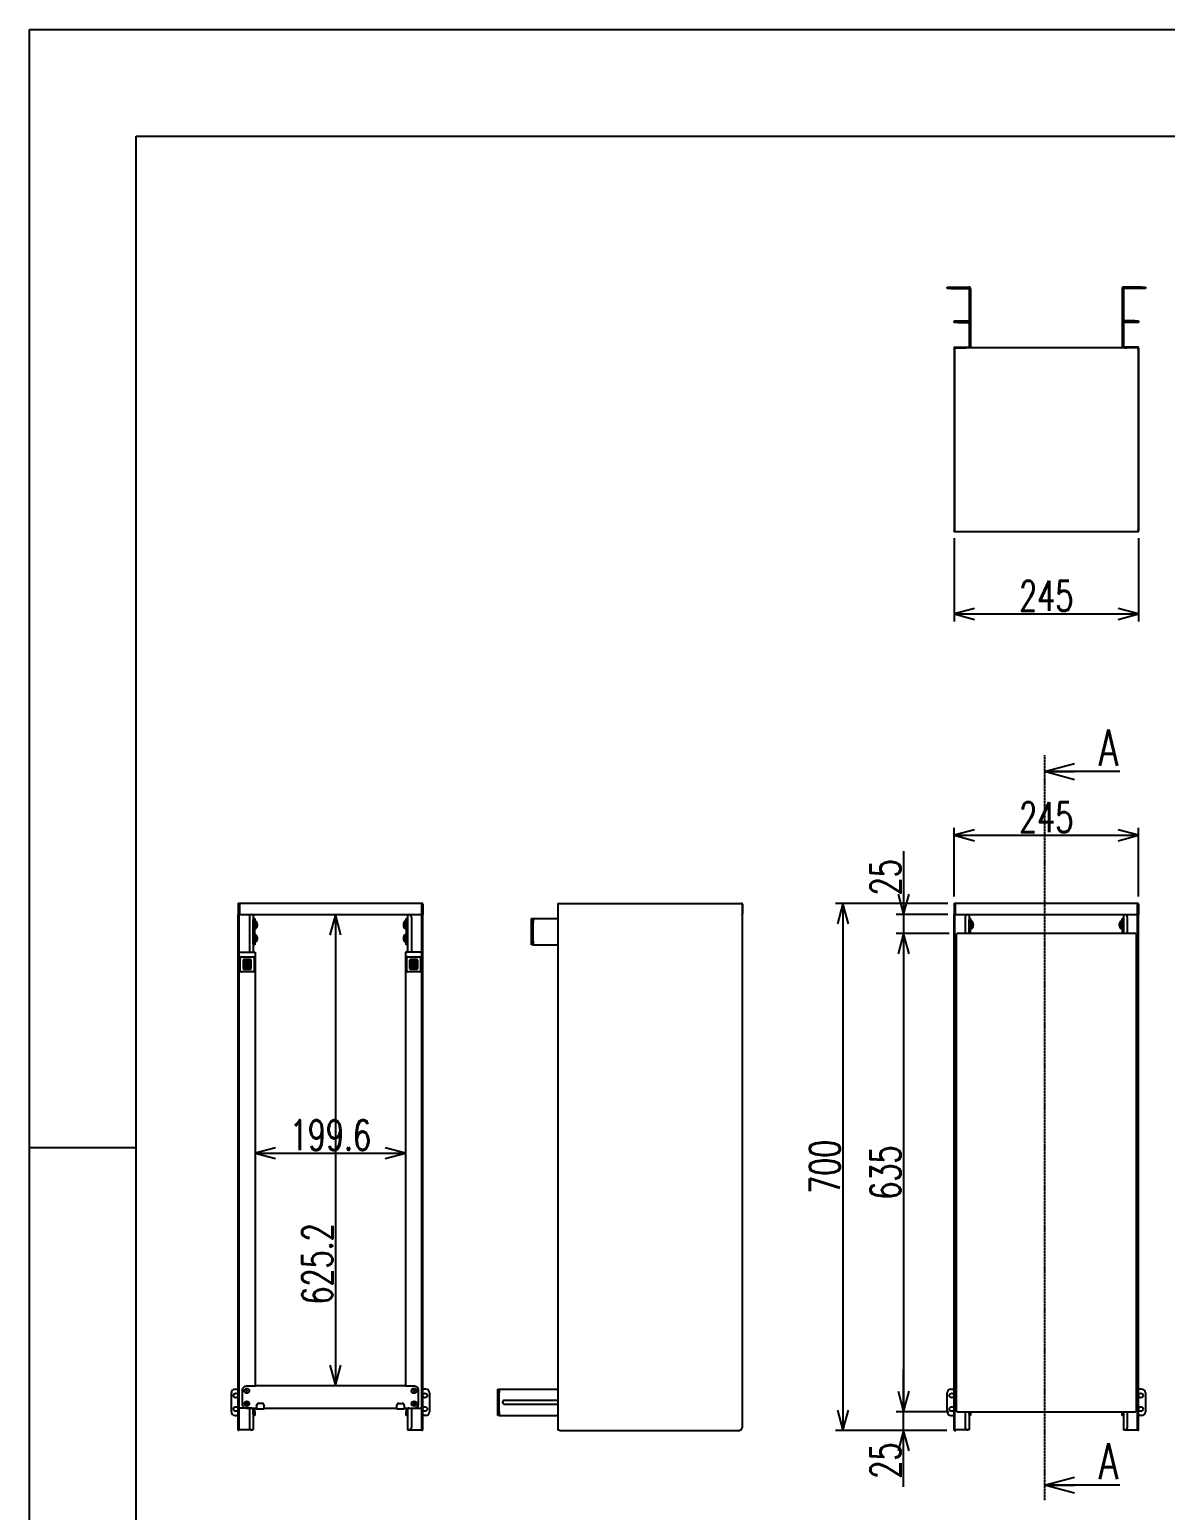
# Model space of a CAD drawing. Extents: x 0 to 4200, y 0 to 2970.
# Drawn here: x 0 to 1507, y 1003 to 2970 of the extents above; entities that cross this region are included whole.
import ezdxf
from ezdxf.enums import TextEntityAlignment as Align

# ---------------------------------------------------------------- set-up
doc = ezdxf.new("R2010")
doc.units = 0
doc.linetypes.add('CENTER', pattern=[2, 1.25, -0.25, 0.25, -0.25])
doc.layers.get('0').update_dxf_attribs({"linetype": 'CONTINUOUS'})
doc.styles.get("Standard").update_dxf_attribs({"font": 'TXT', "bigfont": 'BIGFONT'})

msp = doc.modelspace()

# ---------------------------------------------------------------- linework, layer by layer
at = {"color": 7, "linetype": 'CONTINUOUS'}
for p, q in [((1217.829599, 2625.906575), (1217.829599, 2627.906575)), ((1217.829599, 2627.906575), (1222.829599, 2627.906575)), ((1222.829599, 2625.906575), (1217.829599, 2625.906575)), ((1222.829599, 2627.906575), (1246.329599, 2627.906575)), ((1222.829599, 2625.906575), (1246.329599, 2625.906575)), ((1246.829599, 2625.406575), (1246.829599, 2582.856065)), ((1248.829599, 2625.406575), (1248.829599, 2580.406575)), ((1449.829599, 2625.406575), (1449.829599, 2580.406575)), ((1451.829599, 2625.406575), (1451.829599, 2582.856065)), ((1475.829599, 2627.906575), (1452.329599, 2627.906575)), ((1475.829599, 2625.906575), (1452.329599, 2625.906575)), ((1475.829599, 2627.906575), (1480.829599, 2627.906575)), ((1480.829599, 2625.906575), (1475.829599, 2625.906575)), ((1480.829599, 2627.906575), (1480.829599, 2625.906575)), ((1226.829599, 2580.906575), (1226.829599, 2582.906575)), ((1226.829599, 2582.906575), (1231.829599, 2582.906575)), ((1231.829599, 2580.906575), (1226.829599, 2580.906575)), ((1231.829599, 2582.906575), (1246.329599, 2582.906575)), ((1231.829599, 2580.906575), (1246.329599, 2580.906575)), ((1246.829599, 2580.406575), (1246.829599, 2547.306575)), ((1248.829599, 2580.406575), (1248.829599, 2547.306575)), ((1449.829599, 2580.406575), (1449.829599, 2547.306575)), ((1451.829599, 2580.406575), (1451.829599, 2547.306575)), ((1466.829599, 2582.906575), (1452.329599, 2582.906575)), ((1466.829599, 2580.906575), (1452.329599, 2580.906575)), ((1466.829599, 2582.906575), (1471.829599, 2582.906575)), ((1471.829599, 2580.906575), (1466.829599, 2580.906575)), ((1471.829599, 2582.906575), (1471.829599, 2580.906575)), ((1226.829599, 2546.806575), (1226.829599, 2304.606575)), ((1227.429599, 2546.806575), (1227.429599, 2304.606575)), ((1227.429599, 2546.206575), (1228.529599, 2546.206575)), ((1227.929599, 2547.906575), (1242.729599, 2547.906575)), ((1227.929599, 2547.306575), (1242.729599, 2547.306575)), ((1228.529599, 2547.306575), (1228.529599, 2546.206575)), ((1242.729599, 2547.906575), (1245.729599, 2547.906575)), ((1245.051237, 2547.306575), (1242.729599, 2547.306575)), ((1453.607962, 2547.306575), (1245.051237, 2547.306575)), ((1245.729599, 2547.906575), (1245.729599, 2547.306575)), ((1452.929599, 2547.906575), (1452.929599, 2547.306575)), ((1455.929599, 2547.906575), (1452.929599, 2547.906575)), ((1453.607962, 2547.306575), (1455.929599, 2547.306575)), ((1470.729599, 2547.906575), (1455.929599, 2547.906575)), ((1470.729599, 2547.306575), (1455.929599, 2547.306575)), ((1470.129599, 2547.306575), (1470.129599, 2546.206575)), ((1470.129599, 2546.206575), (1471.229599, 2546.206575)), ((1471.229599, 2546.806575), (1471.229599, 2304.606575)), ((1471.829599, 2546.806575), (1471.829599, 2304.606575)), ((1226.829599, 2303.606575), (1226.829599, 2304.606575)), ((1227.429599, 2303.606575), (1226.829599, 2303.606575)), ((1227.429599, 2304.606575), (1227.429599, 2303.606575)), ((1228.529599, 2304.006575), (1227.429599, 2304.006575)), ((1227.529599, 2303.606575), (1227.529599, 2304.006575)), ((1228.129599, 2303.606575), (1228.129599, 2304.006575)), ((1228.529599, 2304.006575), (1228.529599, 2302.906575)), ((1470.129599, 2302.906575), (1228.529599, 2302.906575)), ((1471.229599, 2304.006575), (1470.129599, 2304.006575)), ((1470.129599, 2304.006575), (1470.129599, 2302.906575)), ((1470.529599, 2303.606575), (1470.529599, 2304.006575)), ((1471.129599, 2303.606575), (1471.129599, 2304.006575)), ((1471.229599, 2304.606575), (1471.229599, 2303.606575)), ((1471.229599, 2303.606575), (1471.829599, 2303.606575)), ((1471.829599, 2303.606575), (1471.829599, 2304.606575)), ((1226.829599, 2294.606575), (1226.829599, 2183.757596)), ((1471.829599, 2294.606575), (1471.829599, 2183.757596)), ((1253.875522, 2201.004529), (1226.829599, 2193.757596)), ((1226.829599, 2193.757596), (1253.875522, 2186.510663)), ((1226.829599, 2193.757596), (1471.829599, 2193.757596)), ((1471.829599, 2193.757596), (1444.783676, 2201.004529)), ((1444.783676, 2186.510663), (1471.829599, 2193.757596)), ((1346.780128, 1984.369197), (1386.780128, 1995.087157)), ((1446.780128, 1984.369197), (1346.780128, 1984.369197)), ((1386.780128, 1973.651237), (1346.780128, 1984.369197)), ((1346.780128, 1984.369197), (1386.780128, 1984.369197)), ((1226.829599, 1818.493191), (1226.829599, 1909.810925)), ((1471.829599, 1818.493191), (1471.829599, 1909.810925)), ((1253.875522, 1907.057859), (1226.829599, 1899.810925)), ((1226.829599, 1899.810925), (1253.875522, 1892.563992)), ((1226.829599, 1899.810925), (1471.829599, 1899.810925)), ((1471.829599, 1899.810925), (1444.783676, 1907.057859)), ((1444.783676, 1892.563992), (1471.829599, 1899.810925)), ((1159.899241, 1878.905635), (1159.899241, 1794.493191)), ((1159.899241, 1850.493191), (1159.899241, 1713.493191)), ((276.710413, 1809.493191), (277.310413, 1809.493191)), ((276.710413, 1808.493191), (276.710413, 1809.493191)), ((277.310413, 1809.493191), (277.310413, 1808.493191)), ((277.810413, 1809.493191), (277.310413, 1809.493191)), ((277.810413, 1809.493191), (278.410413, 1809.493191)), ((520.010413, 1809.493191), (278.410413, 1809.493191)), ((278.410413, 1809.493191), (278.410413, 1808.393191)), ((520.610413, 1809.493191), (520.010413, 1809.493191)), ((520.010413, 1809.493191), (520.010413, 1808.393191)), ((520.610413, 1809.493191), (521.110413, 1809.493191)), ((521.110413, 1809.493191), (521.110413, 1808.493191)), ((521.710413, 1809.493191), (521.110413, 1809.493191)), ((521.710413, 1808.493191), (521.710413, 1809.493191)), ((701.221328, 1809.493191), (701.221328, 1110.143191)), ((701.221328, 1809.493191), (702.321328, 1809.493191)), ((702.321328, 1809.493191), (944.521328, 1809.493191)), ((944.521328, 1809.493191), (945.121328, 1809.493191)), ((945.121328, 1809.493191), (945.121328, 1809.293191)), ((1218.529599, 1809.493191), (1069.422062, 1809.493191)), ((1079.422062, 1809.493191), (1072.175129, 1782.447267)), ((1086.668996, 1782.447267), (1079.422062, 1809.493191)), ((1079.422062, 1809.493191), (1079.422062, 1109.543191)), ((1152.652308, 1821.539114), (1159.899241, 1794.493191)), ((1159.899241, 1794.493191), (1167.146174, 1821.539114)), ((1226.829599, 1809.493191), (1227.429599, 1809.493191)), ((1226.829599, 1808.493191), (1226.829599, 1809.493191)), ((1227.429599, 1809.493191), (1227.429599, 1808.493191)), ((1227.929599, 1809.493191), (1227.429599, 1809.493191)), ((1227.929599, 1809.493191), (1228.529599, 1809.493191)), ((1470.129599, 1809.493191), (1228.529599, 1809.493191)), ((1228.529599, 1809.493191), (1228.529599, 1808.393191)), ((1470.729599, 1809.493191), (1470.129599, 1809.493191)), ((1470.129599, 1809.493191), (1470.129599, 1808.393191)), ((1470.729599, 1809.493191), (1471.229599, 1809.493191)), ((1471.229599, 1809.493191), (1471.229599, 1808.493191)), ((1471.829599, 1809.493191), (1471.229599, 1809.493191)), ((1471.829599, 1808.493191), (1471.829599, 1809.493191)), ((276.710413, 1808.493191), (276.710413, 1794.493191)), ((276.710413, 1794.493191), (278.010413, 1794.493191)), ((276.710413, 1113.193191), (276.710413, 1794.493191)), ((277.310413, 1808.493191), (277.310413, 1794.493191)), ((277.910413, 1808.393191), (277.910413, 1794.493191)), ((278.010413, 1113.193191), (278.010413, 1794.493191)), ((278.410413, 1808.393191), (278.410413, 1795.593191)), ((278.410413, 1794.493191), (278.410413, 1795.593191)), ((278.410413, 1794.493191), (520.010413, 1794.493191)), ((291.710413, 1791.493191), (291.710413, 1744.493191)), ((296.710413, 1794.493191), (296.710413, 1787.622088)), ((296.710413, 1789.493191), (298.710413, 1789.493191)), ((298.710413, 1789.493191), (298.710413, 1784.493191)), ((405.81536, 1794.493191), (398.568427, 1767.447267)), ((413.062294, 1767.447267), (405.81536, 1794.493191)), ((405.81536, 1794.493191), (405.81536, 1169.293191)), ((499.710413, 1789.493191), (501.710413, 1789.493191)), ((499.710413, 1784.493191), (499.710413, 1789.493191)), ((501.710413, 1794.493191), (501.710413, 1787.622088)), ((506.710413, 1791.493191), (506.710413, 1744.493191)), ((520.010413, 1808.393191), (520.010413, 1795.593191)), ((520.010413, 1795.593191), (520.010413, 1794.493191)), ((520.410413, 1113.193191), (520.410413, 1794.493191)), ((521.710413, 1794.493191), (520.410413, 1794.493191)), ((520.510413, 1794.493191), (520.510413, 1808.393191)), ((521.110413, 1808.493191), (521.110413, 1794.493191)), ((521.710413, 1808.493191), (521.710413, 1794.493191)), ((521.710413, 1113.193191), (521.710413, 1794.493191)), ((666.221328, 1789.493191), (668.221328, 1789.493191)), ((666.221328, 1784.493191), (666.221328, 1789.493191)), ((668.221328, 1789.493191), (668.221328, 1784.493191)), ((668.221328, 1789.493191), (668.721328, 1789.493191)), ((668.721328, 1789.493191), (701.221328, 1789.493191)), ((945.521328, 1808.493191), (945.521328, 1794.493191)), ((945.521328, 1794.493191), (946.171328, 1794.493191)), ((945.621328, 1808.393191), (945.621328, 1795.593191)), ((946.171328, 1113.143191), (946.171328, 1794.493191)), ((946.221328, 1808.393191), (946.221328, 1795.593191)), ((1218.529599, 1794.493191), (1149.899241, 1794.493191)), ((1226.829599, 1808.493191), (1226.829599, 1794.493191)), ((1226.829599, 1794.493191), (1228.129599, 1794.493191)), ((1226.829599, 1113.193191), (1226.829599, 1794.493191)), ((1227.429599, 1808.493191), (1227.429599, 1794.493191)), ((1228.029599, 1808.393191), (1228.029599, 1794.493191)), ((1228.129599, 1113.193191), (1228.129599, 1794.493191)), ((1228.529599, 1808.393191), (1228.529599, 1795.593191)), ((1228.529599, 1794.493191), (1228.529599, 1795.593191)), ((1228.529599, 1794.493191), (1470.129599, 1794.493191)), ((1241.829599, 1791.493191), (1241.829599, 1769.493191)), ((1246.829599, 1794.493191), (1246.829599, 1787.622088)), ((1246.829599, 1789.493191), (1248.829599, 1789.493191)), ((1248.829599, 1789.493191), (1248.829599, 1784.493191)), ((1449.829599, 1784.493191), (1449.829599, 1789.493191)), ((1449.829599, 1789.493191), (1451.829599, 1789.493191)), ((1451.829599, 1794.493191), (1451.829599, 1787.622088)), ((1456.829599, 1791.493191), (1456.829599, 1769.493191)), ((1470.129599, 1808.393191), (1470.129599, 1795.593191)), ((1470.129599, 1795.593191), (1470.129599, 1794.493191)), ((1470.529599, 1113.193191), (1470.529599, 1794.493191)), ((1471.829599, 1794.493191), (1470.529599, 1794.493191)), ((1470.629599, 1794.493191), (1470.629599, 1808.393191)), ((1471.229599, 1808.493191), (1471.229599, 1794.493191)), ((1471.829599, 1808.493191), (1471.829599, 1794.493191)), ((1471.829599, 1113.193191), (1471.829599, 1794.493191)), ((296.710413, 1784.493191), (296.710413, 1787.622088)), ((296.710413, 1759.493191), (296.710413, 1784.493191)), ((300.010413, 1785.593191), (298.710413, 1785.593191)), ((298.710413, 1759.493191), (298.710413, 1784.493191)), ((298.710413, 1776.393191), (300.010413, 1776.393191)), ((300.298858, 1785.693191), (300.010413, 1785.693191)), ((300.010413, 1785.693191), (300.010413, 1776.293191)), ((300.010413, 1776.293191), (300.298858, 1776.293191)), ((300.298858, 1785.693191), (300.298858, 1776.293191)), ((302.112877, 1783.136758), (302.156804, 1783.016051)), ((302.112877, 1781.304691), (302.156804, 1781.304691)), ((302.112877, 1780.681691), (302.112877, 1781.304691)), ((302.112877, 1780.681691), (302.156804, 1780.681691)), ((302.112877, 1778.849623), (302.156804, 1778.97033)), ((496.30795, 1783.136758), (496.264023, 1783.016051)), ((496.30795, 1781.304691), (496.264023, 1781.304691)), ((496.264023, 1780.681691), (496.30795, 1780.681691)), ((496.30795, 1778.849623), (496.264023, 1778.97033)), ((496.30795, 1781.304691), (496.30795, 1780.681691)), ((498.410413, 1785.693191), (498.121969, 1785.693191)), ((498.121969, 1776.293191), (498.121969, 1785.693191)), ((498.121969, 1776.293191), (498.410413, 1776.293191)), ((498.410413, 1776.293191), (498.410413, 1785.693191)), ((499.710413, 1785.593191), (498.410413, 1785.593191)), ((498.410413, 1776.393191), (499.710413, 1776.393191)), ((499.710413, 1784.493191), (499.710413, 1759.493191)), ((501.710413, 1787.622088), (501.710413, 1784.493191)), ((501.710413, 1784.493191), (501.710413, 1759.493191)), ((666.221328, 1759.493191), (666.221328, 1784.493191)), ((668.221328, 1759.493191), (668.221328, 1784.493191)), ((1246.829599, 1784.493191), (1246.829599, 1787.622088)), ((1246.829599, 1769.493191), (1246.829599, 1784.493191)), ((1250.129599, 1785.593191), (1248.829599, 1785.593191)), ((1248.829599, 1769.493191), (1248.829599, 1784.493191)), ((1248.829599, 1776.393191), (1250.129599, 1776.393191)), ((1250.418044, 1785.693191), (1250.129599, 1785.693191)), ((1250.129599, 1785.693191), (1250.129599, 1776.293191)), ((1250.129599, 1776.293191), (1250.418044, 1776.293191)), ((1250.418044, 1785.693191), (1250.418044, 1776.293191)), ((1252.232062, 1783.136758), (1252.27599, 1783.016051)), ((1252.232062, 1781.304691), (1252.27599, 1781.304691)), ((1252.232062, 1780.681691), (1252.232062, 1781.304691)), ((1252.232062, 1780.681691), (1252.27599, 1780.681691)), ((1252.232062, 1778.849623), (1252.27599, 1778.97033)), ((1446.427136, 1783.136758), (1446.383209, 1783.016051)), ((1446.427136, 1781.304691), (1446.383209, 1781.304691)), ((1446.383209, 1780.681691), (1446.427136, 1780.681691)), ((1446.427136, 1778.849623), (1446.383209, 1778.97033)), ((1446.427136, 1781.304691), (1446.427136, 1780.681691)), ((1448.529599, 1785.693191), (1448.241155, 1785.693191)), ((1448.241155, 1776.293191), (1448.241155, 1785.693191)), ((1448.241155, 1776.293191), (1448.529599, 1776.293191)), ((1448.529599, 1776.293191), (1448.529599, 1785.693191)), ((1449.829599, 1785.593191), (1448.529599, 1785.593191)), ((1448.529599, 1776.393191), (1449.829599, 1776.393191)), ((1449.829599, 1784.493191), (1449.829599, 1769.493191)), ((1451.829599, 1787.622088), (1451.829599, 1784.493191)), ((1451.829599, 1784.493191), (1451.829599, 1769.493191)), ((296.710413, 1756.364293), (296.710413, 1759.493191)), ((296.710413, 1756.364293), (296.710413, 1744.493191)), ((298.710413, 1754.493191), (296.710413, 1754.493191)), ((300.010413, 1767.593191), (298.710413, 1767.593191)), ((298.710413, 1759.493191), (298.710413, 1754.493191)), ((298.710413, 1758.393191), (300.010413, 1758.393191)), ((300.298858, 1767.693191), (300.010413, 1767.693191)), ((300.010413, 1767.693191), (300.010413, 1758.293191)), ((300.010413, 1758.293191), (300.298858, 1758.293191)), ((300.298858, 1767.693191), (300.298858, 1758.293191)), ((302.112877, 1765.136758), (302.156804, 1765.016051)), ((302.112877, 1763.304691), (302.156804, 1763.304691)), ((302.112877, 1762.681691), (302.112877, 1763.304691)), ((302.112877, 1762.681691), (302.156804, 1762.681691)), ((302.112877, 1760.849623), (302.156804, 1760.97033)), ((496.30795, 1765.136758), (496.264023, 1765.016051)), ((496.30795, 1763.304691), (496.264023, 1763.304691)), ((496.264023, 1762.681691), (496.30795, 1762.681691)), ((496.30795, 1760.849623), (496.264023, 1760.97033)), ((496.30795, 1763.304691), (496.30795, 1762.681691)), ((498.410413, 1767.693191), (498.121969, 1767.693191)), ((498.121969, 1758.293191), (498.121969, 1767.693191)), ((498.121969, 1758.293191), (498.410413, 1758.293191)), ((498.410413, 1758.293191), (498.410413, 1767.693191)), ((499.710413, 1767.593191), (498.410413, 1767.593191)), ((498.410413, 1758.393191), (499.710413, 1758.393191)), ((499.710413, 1754.493191), (499.710413, 1759.493191)), ((501.710413, 1754.493191), (499.710413, 1754.493191)), ((501.710413, 1759.493191), (501.710413, 1756.364293)), ((501.710413, 1756.364293), (501.710413, 1744.493191)), ((666.221328, 1754.493191), (666.221328, 1759.493191)), ((668.221328, 1754.493191), (666.221328, 1754.493191)), ((668.221328, 1759.493191), (668.221328, 1754.493191)), ((668.221328, 1754.493191), (668.721328, 1754.493191)), ((668.721328, 1754.493191), (701.221328, 1754.493191)), ((946.171328, 1768.393191), (946.221328, 1768.393191)), ((946.221328, 1135.593191), (946.221328, 1768.393191)), ((1220.629599, 1769.493191), (1149.899241, 1769.493191)), ((1220.629599, 1769.493191), (1149.899241, 1769.493191)), ((1159.899241, 1769.493191), (1152.652308, 1742.447267)), ((1159.899241, 1769.493191), (1152.652308, 1742.447267)), ((1167.146174, 1742.447267), (1159.899241, 1769.493191)), ((1167.146174, 1742.447267), (1159.899241, 1769.493191)), ((1159.899241, 1769.493191), (1159.899241, 1134.493191)), ((1229.529599, 1768.393191), (1229.529599, 1135.593191)), ((1229.529599, 1768.393191), (1230.629599, 1768.393191)), ((1468.029599, 1769.493191), (1230.629599, 1769.493191)), ((1230.629599, 1768.393191), (1230.629599, 1769.493191)), ((1468.029599, 1768.393191), (1468.029599, 1769.493191)), ((1468.029599, 1768.393191), (1469.129599, 1768.393191)), ((1469.129599, 1135.593191), (1469.129599, 1768.393191)), ((278.510413, 1744.493191), (278.010413, 1744.493191)), ((278.510413, 1744.493191), (298.310413, 1744.493191)), ((279.610407, 1720.093197), (279.610407, 1736.8932)), ((281.110407, 1738.393201), (296.31042, 1738.393201)), ((283.710413, 1722.792233), (283.710413, 1734.19415)), ((283.710413, 1732.322028), (284.710413, 1732.322028)), ((284.710413, 1732.243199), (283.710413, 1732.243199)), ((284.550344, 1734.681068), (283.940546, 1734.992546)), ((284.460415, 1735.493191), (292.960411, 1735.493191)), ((284.710413, 1733.68369), (284.540491, 1733.68369)), ((284.710413, 1733.68264), (284.710413, 1732.68369)), ((284.710413, 1732.68369), (284.710413, 1724.302693)), ((284.800144, 1733.68369), (284.719238, 1733.68369)), ((285.710413, 1733.68369), (284.800144, 1733.68369)), ((285.710413, 1733.68369), (286.705207, 1733.683689)), ((286.068085, 1733.68369), (285.710415, 1733.68369)), ((286.093615, 1734.665815), (286.256479, 1734.582625)), ((291.327206, 1734.665815), (286.093615, 1734.665815)), ((287.710413, 1724.302693), (287.710413, 1732.68369)), ((289.710413, 1732.68369), (289.710413, 1724.302693)), ((291.710413, 1733.68369), (290.71632, 1733.683689)), ((291.166716, 1734.583838), (291.327206, 1734.665815)), ((291.710413, 1733.68369), (291.352737, 1733.68369)), ((292.620683, 1733.68369), (291.710413, 1733.68369)), ((292.620683, 1733.68369), (292.701578, 1733.68369)), ((292.880331, 1733.68369), (292.710413, 1733.68369)), ((292.710413, 1732.68369), (292.710413, 1733.682638)), ((292.710413, 1724.302693), (292.710413, 1732.68369)), ((292.710413, 1732.322028), (293.710413, 1732.322028)), ((293.710413, 1732.243199), (292.710413, 1732.243199)), ((293.480279, 1734.992549), (292.870477, 1734.681068)), ((293.710413, 1734.19415), (293.710413, 1722.792233)), ((297.81042, 1736.893201), (297.81042, 1720.093197)), ((298.310413, 1744.493191), (299.410413, 1744.493191)), ((299.410413, 1744.493191), (299.410413, 1168.193191)), ((499.010413, 1744.493191), (499.010413, 1168.193191)), ((500.110413, 1744.493191), (499.010413, 1744.493191)), ((519.910413, 1744.493191), (500.110413, 1744.493191)), ((500.610407, 1720.093197), (500.610407, 1736.8932)), ((502.110407, 1738.393201), (517.31042, 1738.393201)), ((504.710413, 1722.792233), (504.710413, 1734.19415)), ((504.710413, 1732.322028), (505.710413, 1732.322028)), ((505.710413, 1732.243199), (504.710413, 1732.243199)), ((505.550343, 1734.681068), (504.940545, 1734.992546)), ((505.460414, 1735.493191), (513.96041, 1735.493191)), ((505.710413, 1733.68369), (505.54049, 1733.68369)), ((505.710413, 1733.68264), (505.710413, 1732.68369)), ((505.710413, 1732.68369), (505.710413, 1724.302693)), ((505.800143, 1733.68369), (505.719237, 1733.68369)), ((506.710413, 1733.68369), (505.800143, 1733.68369)), ((506.710413, 1733.68369), (507.705206, 1733.683689)), ((507.068084, 1733.68369), (506.710414, 1733.68369)), ((507.093614, 1734.665815), (507.256478, 1734.582625)), ((512.327205, 1734.665815), (507.093614, 1734.665815)), ((508.710413, 1724.302693), (508.710413, 1732.68369)), ((510.710413, 1732.68369), (510.710413, 1724.302693)), ((512.710413, 1733.68369), (511.716319, 1733.683689)), ((512.166715, 1734.583838), (512.327205, 1734.665815)), ((512.710413, 1733.68369), (512.352736, 1733.68369)), ((513.620682, 1733.68369), (512.710413, 1733.68369)), ((513.620682, 1733.68369), (513.701578, 1733.68369)), ((513.88033, 1733.68369), (513.710413, 1733.68369)), ((513.710413, 1732.68369), (513.710413, 1733.682638)), ((513.710413, 1724.302693), (513.710413, 1732.68369)), ((513.710413, 1732.322028), (514.710413, 1732.322028)), ((514.710413, 1732.243199), (513.710413, 1732.243199)), ((514.480278, 1734.992549), (513.870476, 1734.681068)), ((514.710413, 1734.19415), (514.710413, 1722.792233)), ((518.81042, 1736.893201), (518.81042, 1720.093197)), ((519.910413, 1744.493191), (520.410413, 1744.493191)), ((1228.629599, 1744.493191), (1228.129599, 1744.493191)), ((1228.629599, 1744.493191), (1229.529599, 1744.493191)), ((1470.029599, 1744.493191), (1469.129599, 1744.493191)), ((1470.029599, 1744.493191), (1470.529599, 1744.493191)), ((296.31042, 1718.593197), (281.110408, 1718.593197)), ((283.710413, 1724.743191), (284.710413, 1724.743191)), ((284.710413, 1724.664362), (283.710413, 1724.664362)), ((283.940547, 1721.993835), (284.550245, 1722.305262)), ((292.96041, 1721.493191), (284.460417, 1721.493191)), ((284.710413, 1723.302693), (284.540491, 1723.302693)), ((284.710413, 1724.302693), (284.710413, 1723.303742)), ((284.719238, 1723.302693), (284.800144, 1723.302693)), ((284.800144, 1723.302693), (285.710413, 1723.302693)), ((285.710413, 1723.302693), (286.710273, 1723.302693)), ((285.710414, 1723.302693), (286.068085, 1723.302693)), ((286.256479, 1722.403756), (286.093615, 1722.320566)), ((286.093615, 1722.320566), (291.327207, 1722.320566)), ((291.710413, 1723.302693), (290.710847, 1723.302693)), ((291.327207, 1722.320566), (291.166716, 1722.402543)), ((291.352737, 1723.302693), (291.710413, 1723.302693)), ((291.710413, 1723.302693), (292.620683, 1723.302693)), ((292.701578, 1723.302693), (292.620683, 1723.302693)), ((292.710413, 1724.74319), (293.710413, 1724.74319)), ((293.710413, 1724.664362), (292.710413, 1724.664362)), ((292.710413, 1723.303744), (292.710413, 1724.302693)), ((292.880331, 1723.302693), (292.710413, 1723.302693)), ((292.870576, 1722.305262), (293.480278, 1721.993831)), ((517.31042, 1718.593197), (502.110407, 1718.593197)), ((504.710413, 1724.743191), (505.710413, 1724.743191)), ((505.710413, 1724.664362), (504.710413, 1724.664362)), ((504.940546, 1721.993835), (505.550244, 1722.305262)), ((513.960409, 1721.493191), (505.460416, 1721.493191)), ((505.710413, 1723.302693), (505.54049, 1723.302693)), ((505.710413, 1724.302693), (505.710413, 1723.303742)), ((505.719237, 1723.302693), (505.800143, 1723.302693)), ((505.800143, 1723.302693), (506.710413, 1723.302693)), ((506.710413, 1723.302693), (507.710272, 1723.302693)), ((506.710413, 1723.302693), (507.068084, 1723.302693)), ((507.256478, 1722.403756), (507.093614, 1722.320566)), ((507.093614, 1722.320566), (512.327206, 1722.320566)), ((512.710413, 1723.302693), (511.710846, 1723.302693)), ((512.327206, 1722.320566), (512.166715, 1722.402543)), ((512.352736, 1723.302693), (512.710413, 1723.302693)), ((512.710413, 1723.302693), (513.620682, 1723.302693)), ((513.701578, 1723.302693), (513.620682, 1723.302693)), ((513.710413, 1724.74319), (514.710413, 1724.74319)), ((514.710413, 1724.664362), (513.710413, 1724.664362)), ((513.710413, 1723.303744), (513.710413, 1724.302693)), ((513.88033, 1723.302693), (513.710413, 1723.302693)), ((513.870575, 1722.305262), (514.480277, 1721.993831)), ((141.414143, 1484.84848), (0.000002, 1484.84848)), ((326.456337, 1485.038122), (299.410413, 1477.791189)), ((299.410413, 1477.791189), (326.456337, 1470.544256)), ((299.410413, 1477.791189), (499.010413, 1477.791189)), ((499.010413, 1477.791189), (471.96449, 1485.038122)), ((471.96449, 1470.544256), (499.010413, 1477.791189)), ((398.568427, 1196.339114), (405.81536, 1169.293191)), ((405.81536, 1169.293191), (413.062294, 1196.339114)), ((1159.899241, 1053.543191), (1159.899241, 1190.493191)), ((272.710413, 1164.493191), (276.710413, 1164.493191)), ((282.210413, 1163.193191), (282.210413, 1144.293191)), ((299.710413, 1168.193191), (287.210413, 1168.193191)), ((299.710413, 1169.293191), (498.710413, 1169.293191)), ((299.710413, 1168.193191), (299.710413, 1169.293191)), ((498.710413, 1169.293191), (498.710413, 1168.193191)), ((511.210413, 1168.193191), (498.710413, 1168.193191)), ((516.210413, 1144.293191), (516.210413, 1163.193191)), ((525.710413, 1164.493191), (521.710413, 1164.493191)), ((621.221328, 1164.493191), (623.221328, 1164.493191)), ((621.221328, 1159.493191), (621.221328, 1164.493191)), ((623.221328, 1164.493191), (623.221328, 1159.493191)), ((623.221328, 1164.493191), (623.721328, 1164.493191)), ((623.721328, 1164.493191), (701.221328, 1164.493191)), ((1152.652308, 1161.539114), (1159.899241, 1134.493191)), ((1152.652308, 1161.539114), (1159.899241, 1134.493191)), ((1159.899241, 1134.493191), (1167.146174, 1161.539114)), ((1159.899241, 1134.493191), (1167.146174, 1161.539114)), ((1222.829599, 1164.493191), (1226.829599, 1164.493191)), ((1475.829599, 1164.493191), (1471.829599, 1164.493191)), ((267.710413, 1134.493191), (267.710413, 1159.493191)), ((301.210413, 1142.685313), (301.210413, 1143.029459)), ((301.210413, 1142.685313), (301.210413, 1138.662256)), ((308.210413, 1145.486915), (304.210413, 1145.486915)), ((308.210413, 1145.14277), (304.210413, 1145.14277)), ((311.210413, 1143.029459), (311.210413, 1142.685313)), ((311.210413, 1138.662256), (311.210413, 1142.685313)), ((487.210413, 1142.685313), (487.210413, 1143.029459)), ((487.210413, 1138.662256), (487.210413, 1142.685313)), ((490.210413, 1145.486915), (494.210413, 1145.486915)), ((490.210413, 1145.14277), (494.210413, 1145.14277)), ((497.210413, 1143.029459), (497.210413, 1142.685313)), ((497.210413, 1142.685313), (497.210413, 1138.662256)), ((530.710413, 1159.493191), (530.710413, 1134.493191)), ((621.221328, 1134.493191), (621.221328, 1159.493191)), ((623.221328, 1134.493191), (623.221328, 1159.493191)), ((701.221328, 1149.493191), (630.221328, 1149.493191)), ((630.221328, 1144.493191), (701.221328, 1144.493191)), ((1217.829599, 1134.493191), (1217.829599, 1159.493191)), ((1480.829599, 1159.493191), (1480.829599, 1134.493191)), ((272.710413, 1129.493191), (276.710413, 1129.493191)), ((278.010413, 1139.193191), (278.510413, 1139.193191)), ((295.310413, 1139.193191), (278.510413, 1139.193191)), ((287.210413, 1139.293191), (301.210413, 1139.293191)), ((291.710413, 1139.193191), (291.710413, 1113.193191)), ((296.710413, 1134.493191), (296.710413, 1139.293191)), ((296.710413, 1131.364293), (296.710413, 1134.493191)), ((296.710413, 1131.364293), (296.710413, 1110.193191)), ((298.710413, 1129.493191), (296.710413, 1129.493191)), ((298.710413, 1134.493191), (298.710413, 1139.293191)), ((298.710413, 1134.493191), (298.710413, 1129.493191)), ((301.210413, 1138.193191), (301.210413, 1138.662256)), ((301.210413, 1138.193191), (311.210413, 1138.193191)), ((311.210413, 1139.293191), (487.210413, 1139.293191)), ((311.210413, 1138.662256), (311.210413, 1138.193191)), ((487.210413, 1138.193191), (487.210413, 1138.662256)), ((487.210413, 1138.193191), (497.210413, 1138.193191)), ((497.210413, 1139.293191), (511.210413, 1139.293191)), ((497.210413, 1138.662256), (497.210413, 1138.193191)), ((499.710413, 1139.293191), (499.710413, 1134.493191)), ((499.710413, 1129.493191), (499.710413, 1134.493191)), ((501.710413, 1129.493191), (499.710413, 1129.493191)), ((501.710413, 1139.293191), (501.710413, 1134.493191)), ((501.710413, 1134.493191), (501.710413, 1131.364293)), ((501.710413, 1131.364293), (501.710413, 1110.193191)), ((503.110413, 1139.193191), (519.910413, 1139.193191)), ((506.710413, 1139.193191), (506.710413, 1113.193191)), ((520.410413, 1139.193191), (519.910413, 1139.193191)), ((525.710413, 1129.493191), (521.710413, 1129.493191)), ((621.221328, 1129.493191), (621.221328, 1134.493191)), ((623.221328, 1129.493191), (621.221328, 1129.493191)), ((623.221328, 1134.493191), (623.221328, 1129.493191)), ((623.221328, 1129.493191), (623.721328, 1129.493191)), ((623.721328, 1129.493191), (701.221328, 1129.493191)), ((946.221328, 1135.593191), (946.171328, 1135.593191)), ((1072.175129, 1136.589114), (1079.422062, 1109.543191)), ((1079.422062, 1109.543191), (1086.668996, 1136.589114)), ((1220.629599, 1134.493191), (1149.899241, 1134.493191)), ((1220.629599, 1134.493191), (1149.899241, 1134.493191)), ((1222.829599, 1129.493191), (1226.829599, 1129.493191)), ((1228.129599, 1139.193191), (1228.629599, 1139.193191)), ((1229.529599, 1139.193191), (1228.629599, 1139.193191)), ((1230.629599, 1135.593191), (1229.529599, 1135.593191)), ((1230.629599, 1134.493191), (1230.629599, 1135.593191)), ((1230.629599, 1134.493191), (1468.029599, 1134.493191)), ((1241.829599, 1134.493191), (1241.829599, 1113.193191)), ((1246.829599, 1131.364293), (1246.829599, 1134.493191)), ((1246.829599, 1131.364293), (1246.829599, 1110.193191)), ((1248.829599, 1129.493191), (1246.829599, 1129.493191)), ((1248.829599, 1134.493191), (1248.829599, 1129.493191)), ((1449.829599, 1129.493191), (1449.829599, 1134.493191)), ((1451.829599, 1129.493191), (1449.829599, 1129.493191)), ((1451.829599, 1134.493191), (1451.829599, 1131.364293)), ((1451.829599, 1131.364293), (1451.829599, 1110.193191)), ((1456.829599, 1134.493191), (1456.829599, 1113.193191)), ((1468.029599, 1135.593191), (1468.029599, 1134.493191)), ((1469.129599, 1135.593191), (1468.029599, 1135.593191)), ((1469.129599, 1139.193191), (1470.029599, 1139.193191)), ((1470.529599, 1139.193191), (1470.029599, 1139.193191)), ((1475.829599, 1129.493191), (1471.829599, 1129.493191)), ((278.010413, 1113.193191), (276.710413, 1113.193191)), ((276.710413, 1110.193191), (276.710413, 1113.193191)), ((277.310413, 1110.193191), (276.710413, 1110.193191)), ((277.310413, 1113.193191), (277.310413, 1110.193191)), ((277.310413, 1110.193191), (277.410413, 1110.193191)), ((277.410413, 1112.043191), (277.410413, 1113.193191)), ((277.410413, 1110.193191), (277.410413, 1112.043191)), ((277.410413, 1112.043191), (278.010413, 1112.043191)), ((278.010413, 1112.043191), (278.010413, 1113.193191)), ((278.010413, 1110.193191), (278.010413, 1112.043191)), ((294.710413, 1110.193191), (278.010413, 1110.193191)), ((294.710413, 1110.193191), (295.610413, 1110.193191)), ((296.710413, 1110.193191), (295.610413, 1110.193191)), ((501.710413, 1110.193191), (502.810413, 1110.193191)), ((503.710413, 1110.193191), (502.810413, 1110.193191)), ((503.710413, 1110.193191), (520.410413, 1110.193191)), ((520.410413, 1113.193191), (521.710413, 1113.193191)), ((520.410413, 1112.043191), (520.410413, 1113.193191)), ((521.010413, 1112.043191), (520.410413, 1112.043191)), ((520.410413, 1110.193191), (520.410413, 1112.043191)), ((521.010413, 1112.043191), (521.010413, 1113.193191)), ((521.010413, 1110.193191), (521.010413, 1112.043191)), ((521.110413, 1110.193191), (521.010413, 1110.193191)), ((521.110413, 1113.193191), (521.110413, 1110.193191)), ((521.110413, 1110.193191), (521.710413, 1110.193191)), ((521.710413, 1110.193191), (521.710413, 1113.193191)), ((702.321328, 1110.143191), (701.221328, 1110.143191)), ((703.321328, 1110.143191), (702.321328, 1110.143191)), ((703.321328, 1110.143191), (703.321328, 1109.493191)), ((703.321328, 1109.493191), (942.521328, 1109.493191)), ((942.521328, 1109.493191), (942.521328, 1110.143191)), ((946.171328, 1113.143191), (945.521328, 1113.143191)), ((1149.899241, 1109.543191), (1069.422062, 1109.543191)), ((1217.479599, 1109.543191), (1149.899241, 1109.543191)), ((1159.899241, 1109.543191), (1152.652308, 1082.497267)), ((1167.146174, 1082.497267), (1159.899241, 1109.543191)), ((1159.899241, 1034.733677), (1159.899241, 1109.543191)), ((1228.129599, 1113.193191), (1226.829599, 1113.193191)), ((1226.829599, 1110.193191), (1226.829599, 1113.193191)), ((1227.429599, 1110.193191), (1226.829599, 1110.193191)), ((1227.429599, 1113.193191), (1227.429599, 1110.193191)), ((1227.429599, 1110.193191), (1227.529599, 1110.193191)), ((1227.529599, 1112.043191), (1227.529599, 1113.193191)), ((1227.529599, 1112.043191), (1228.129599, 1112.043191)), ((1227.529599, 1110.193191), (1227.529599, 1112.043191)), ((1228.129599, 1112.043191), (1228.129599, 1113.193191)), ((1228.129599, 1110.193191), (1228.129599, 1112.043191)), ((1244.829599, 1110.193191), (1228.129599, 1110.193191)), ((1244.829599, 1110.193191), (1245.729599, 1110.193191)), ((1246.829599, 1110.193191), (1245.729599, 1110.193191)), ((1451.829599, 1110.193191), (1452.929599, 1110.193191)), ((1453.829599, 1110.193191), (1452.929599, 1110.193191)), ((1453.829599, 1110.193191), (1470.529599, 1110.193191)), ((1470.529599, 1113.193191), (1471.829599, 1113.193191)), ((1470.529599, 1112.043191), (1470.529599, 1113.193191)), ((1471.129599, 1112.043191), (1470.529599, 1112.043191)), ((1470.529599, 1110.193191), (1470.529599, 1112.043191)), ((1471.129599, 1112.043191), (1471.129599, 1113.193191)), ((1471.129599, 1110.193191), (1471.129599, 1112.043191)), ((1471.229599, 1110.193191), (1471.129599, 1110.193191)), ((1471.229599, 1113.193191), (1471.229599, 1110.193191)), ((1471.229599, 1110.193191), (1471.829599, 1110.193191)), ((1471.829599, 1110.193191), (1471.829599, 1113.193191)), ((1346.780128, 1036.956037), (1386.780128, 1047.673997)), ((1446.780128, 1036.956037), (1346.780128, 1036.956037)), ((1386.780128, 1026.238077), (1346.780128, 1036.956037)), ((1346.780128, 1036.956037), (1386.780128, 1036.956037))]:
    msp.add_line(p, q, dxfattribs=at)
at = {"color": 7, "linetype": 'CENTER'}
for p, q in [((1346.780128, 2006.135734), (1346.780128, 1016.956037)), ((1227.479599, 1109.543191), (1229.308111, 1109.543191))]:
    msp.add_line(p, q, dxfattribs=at)
at = {"color": 7, "linetype": 'CONTINUOUS'}
for points in [[(0, 2969.69697), (4200, 2969.69697), (4200, 0), (0, 0), (0, 2969.69697)], [(141.414141, 2828.282828), (4058.585859, 2828.282828), (4058.585859, 424.242424), (141.414141, 424.242424), (141.414141, 2828.282828)], [(141.414143, 2828.282823), (4058.585861, 2828.282823), (4058.585861, 141.414137), (141.414143, 141.414137), (141.414143, 2828.282823)]]:
    msp.add_lwpolyline(points, close=True, dxfattribs=at)
for points in [[(302.156804, 1781.304691), (302.296011, 1781.368789), (302.390549, 1781.615049), (302.392821, 1781.999553), (302.323272, 1782.434775), (302.182841, 1782.940229), (302.156804, 1783.016051)], [(302.156804, 1778.97033), (302.170497, 1779.009732), (302.210241, 1779.130365), (302.336713, 1779.614879), (302.398643, 1780.058132), (302.385281, 1780.407029), (302.304529, 1780.607898), (302.156804, 1780.681691)], [(496.264023, 1783.016051), (496.25575, 1782.992366), (496.223811, 1782.897276), (496.115746, 1782.514345), (496.029659, 1782.019645), (496.027634, 1781.630352), (496.096438, 1781.406542), (496.235838, 1781.306738), (496.264023, 1781.304691)], [(496.264023, 1780.681691), (496.223811, 1780.67745), (496.115746, 1780.607211), (496.029659, 1780.371123), (496.027634, 1779.988017), (496.096438, 1779.556516), (496.235838, 1779.052581), (496.264023, 1778.97033)], [(1252.27599, 1781.304691), (1252.415196, 1781.368789), (1252.509734, 1781.615049), (1252.512007, 1781.999553), (1252.442457, 1782.434775), (1252.302027, 1782.940229), (1252.27599, 1783.016051)], [(1252.27599, 1778.97033), (1252.289683, 1779.009732), (1252.329427, 1779.130365), (1252.455899, 1779.614879), (1252.517829, 1780.058132), (1252.504466, 1780.407029), (1252.423715, 1780.607898), (1252.27599, 1780.681691)], [(1446.383209, 1783.016051), (1446.374935, 1782.992366), (1446.342997, 1782.897276), (1446.234931, 1782.514345), (1446.148845, 1782.019645), (1446.14682, 1781.630352), (1446.215624, 1781.406542), (1446.355024, 1781.306738), (1446.383209, 1781.304691)], [(1446.383209, 1780.681691), (1446.342997, 1780.67745), (1446.234931, 1780.607211), (1446.148845, 1780.371123), (1446.14682, 1779.988017), (1446.215624, 1779.556516), (1446.355024, 1779.052581), (1446.383209, 1778.97033)], [(302.156804, 1763.304691), (302.296011, 1763.368789), (302.390549, 1763.615049), (302.392821, 1763.999553), (302.323272, 1764.434775), (302.182841, 1764.940229), (302.156804, 1765.016051)], [(302.156804, 1760.97033), (302.170497, 1761.009732), (302.210241, 1761.130365), (302.336713, 1761.614879), (302.398643, 1762.058132), (302.385281, 1762.407029), (302.304529, 1762.607898), (302.156804, 1762.681691)], [(496.264023, 1765.016051), (496.25575, 1764.992366), (496.223811, 1764.897276), (496.115746, 1764.514345), (496.029659, 1764.019645), (496.027634, 1763.630352), (496.096438, 1763.406542), (496.235838, 1763.306738), (496.264023, 1763.304691)], [(496.264023, 1762.681691), (496.223811, 1762.67745), (496.115746, 1762.607211), (496.029659, 1762.371123), (496.027634, 1761.988017), (496.096438, 1761.556516), (496.235838, 1761.052581), (496.264023, 1760.97033)], [(946.221328, 1768.393191), (946.200192, 1768.60779), (946.171328, 1768.721062)], [(283.710413, 1733.648977), (284.415848, 1733.786683), (284.605789, 1733.816044)], [(284.56109, 1733.695252), (284.131093, 1733.606355), (283.710413, 1733.487324)], [(292.815032, 1733.816045), (293.004979, 1733.786683), (293.710413, 1733.648977)], [(293.710413, 1733.487324), (293.289734, 1733.606355), (292.85973, 1733.695253)], [(504.710413, 1733.648977), (505.415847, 1733.786683), (505.605789, 1733.816044)], [(505.56109, 1733.695252), (505.131092, 1733.606355), (504.710413, 1733.487324)], [(513.815031, 1733.816045), (514.004978, 1733.786683), (514.710413, 1733.648977)], [(514.710413, 1733.487324), (514.289733, 1733.606355), (513.859729, 1733.695253)], [(284.605787, 1723.170349), (284.41594, 1723.199695), (283.710413, 1723.337416)], [(293.710413, 1723.337416), (293.004887, 1723.199695), (292.815034, 1723.170348)], [(505.605786, 1723.170349), (505.415939, 1723.199695), (504.710413, 1723.337416)], [(514.710413, 1723.337416), (514.004886, 1723.199695), (513.815033, 1723.170348)], [(295.310413, 1139.193191), (295.895684, 1139.250835), (296.078528, 1139.293191)], [(503.110413, 1139.193191), (502.525143, 1139.250835), (502.342299, 1139.293191)], [(946.171328, 1135.265319), (946.200192, 1135.378591), (946.221328, 1135.593191)]]:
    msp.add_lwpolyline(points, dxfattribs=at)
for centre, radius in [((288.210413, 1162.193191), 3.25), ((288.210413, 1162.193191), 0.719375), ((510.210413, 1162.193191), 3.25), ((510.210413, 1162.193191), 0.719375), ((273.710413, 1155.993191), 3), ((273.710413, 1137.993191), 3), ((288.210413, 1145.193191), 3.25), ((288.210413, 1145.193191), 0.719375), ((510.210413, 1145.193191), 3.25), ((510.210413, 1145.193191), 0.719375), ((524.710413, 1155.993191), 3), ((524.710413, 1137.993191), 3), ((1223.829599, 1155.993191), 3), ((1223.829599, 1137.993191), 3), ((1474.829599, 1155.993191), 3), ((1474.829599, 1137.993191), 3)]:
    msp.add_circle(centre, radius, dxfattribs=at)
for centre, radius, start, end in [((1246.329599, 2625.406575), 2.5, 0, 90), ((1246.329599, 2625.406575), 0.5, 0, 90), ((1452.329599, 2625.406575), 2.5, 90, 180), ((1452.329599, 2625.406575), 0.5, 90, 180), ((1246.329599, 2580.406575), 2.5, 0, 90), ((1246.329599, 2580.406575), 0.5, 0, 90), ((1452.329599, 2580.406575), 2.5, 90, 180), ((1452.329599, 2580.406575), 0.5, 90, 180), ((1227.929599, 2546.806575), 1.1, 90, 180), ((1227.929599, 2546.806575), 0.5, 90, 180), ((1245.729599, 2546.806575), 1.1, 27.035692, 90), ((1452.929599, 2546.806575), 1.1, 90, 152.964308), ((1470.729599, 2546.806575), 1.1, 0, 90), ((1470.729599, 2546.806575), 0.5, 0, 90), ((1227.479599, 2303.606575), 0.65, 180, 360), ((1227.479599, 2303.606575), 0.05, 180, 360), ((1471.179599, 2303.606575), 0.65, 180, 360), ((1471.179599, 2303.606575), 0.05, 180, 360), ((278.410413, 1808.393191), 1.1, 90, 180), ((520.010413, 1808.393191), 1.1, 0, 90), ((944.521328, 1808.493191), 1, 0, 90), ((945.121328, 1808.393191), 1.1, 0, 90), ((1228.529599, 1808.393191), 1.1, 90, 180), ((1470.129599, 1808.393191), 1.1, 0, 90), ((278.410413, 1808.393191), 0.5, 90, 180), ((294.710413, 1791.493191), 3, 90, 180), ((503.710413, 1791.493191), 3, 0, 90), ((520.010413, 1808.393191), 0.5, 0, 90), ((945.121328, 1808.393191), 0.5, 0, 41.876321), ((945.121328, 1795.593191), 0.5, 323.130102, 0), ((945.121328, 1795.593191), 1.1, 291.323686, 0), ((1228.529599, 1808.393191), 0.5, 90, 180), ((1244.829599, 1791.493191), 3, 90, 180), ((1453.829599, 1791.493191), 3, 0, 90), ((1470.129599, 1808.393191), 0.5, 0, 90), ((296.410413, 1780.993191), 6.1, 20.620981, 50.398073), ((296.410413, 1780.993191), 6.1, 309.601927, 339.406344), ((502.010413, 1780.993191), 6.1, 129.601927, 159.406344), ((502.010413, 1780.993191), 6.1, 200.620981, 230.398073), ((1246.529599, 1780.993191), 6.1, 20.620981, 50.398073), ((1246.529599, 1780.993191), 6.1, 309.601927, 339.406344), ((1452.129599, 1780.993191), 6.1, 129.601927, 159.406344), ((1452.129599, 1780.993191), 6.1, 200.620981, 230.398073), ((296.410413, 1762.993191), 6.1, 20.620981, 50.398073), ((296.410413, 1762.993191), 6.1, 309.601927, 339.406344), ((502.010413, 1762.993191), 6.1, 129.601927, 159.406344), ((502.010413, 1762.993191), 6.1, 200.620981, 230.398073), ((281.110407, 1736.893201), 1.5, 90, 180.000005), ((285.210413, 1734.19415), 1.500002, 119.999895, 180), ((283.487011, 1734.192835), 1.170063, 334.20556, 24.662353), ((287.563833, 1732.931677), 2.864176, 164.778087, 184.967023), ((284.905467, 1734.205307), 1.274271, 335.836249, 21.185565), ((288.708442, 1747.356357), 13.006935, 259.134037, 280.894269), ((286.710413, 1732.68369), 1, 0, 90), ((290.710413, 1732.68369), 1, 90, 180), ((292.51536, 1734.205307), 1.274275, 158.814514, 204.163661), ((289.856994, 1732.931677), 2.864176, 355.032977, 15.221913), ((293.926221, 1734.19276), 1.163202, 155.178306, 205.953776), ((292.210413, 1734.19415), 1.500001, 0, 60.000139), ((296.31042, 1736.893201), 1.5, 0, 90), ((502.110407, 1736.893201), 1.5, 90, 180.000005), ((506.210413, 1734.19415), 1.500002, 119.999895, 180), ((504.48701, 1734.192835), 1.170063, 334.20556, 24.662353), ((508.563832, 1732.931677), 2.864176, 164.778087, 184.967023), ((505.905466, 1734.205307), 1.274271, 335.836249, 21.185565), ((509.708441, 1747.356357), 13.006935, 259.134037, 280.894269), ((507.710413, 1732.68369), 1, 0, 90), ((511.710413, 1732.68369), 1, 90, 180), ((513.515359, 1734.205307), 1.274275, 158.814514, 204.163661), ((510.856993, 1732.931677), 2.864176, 355.032977, 15.221913), ((514.92622, 1734.19276), 1.163202, 155.178306, 205.953776), ((513.210413, 1734.19415), 1.500001, 0, 60.000139), ((517.31042, 1736.893201), 1.5, 0, 90), ((281.110407, 1720.093197), 1.5, 180, 270.000001), ((285.210413, 1722.792233), 1.500002, 180, 240.00019), ((285.632511, 1729.518684), 6.319038, 252.291421, 260.237987), ((283.495245, 1722.793707), 1.162585, 335.156742, 25.963892), ((287.563833, 1724.054705), 2.864176, 175.032977, 195.221913), ((284.905469, 1722.781076), 1.274268, 338.814315, 24.163786), ((288.708439, 1709.620412), 13.016374, 79.113718, 100.857977), ((286.710413, 1724.302693), 1, 270, 0), ((290.710413, 1724.302693), 1, 180, 270), ((292.515357, 1722.781076), 1.274272, 155.836304, 201.185606), ((289.856994, 1724.054705), 2.864176, 344.778087, 4.967023), ((293.933101, 1722.793634), 1.169387, 154.19427, 204.6851), ((291.788311, 1729.5187), 6.319054, 279.761963, 287.708573), ((292.210413, 1722.792233), 1.500002, 299.999814, 0), ((296.31042, 1720.093197), 1.5, 270, 0), ((502.110407, 1720.093197), 1.5, 180, 270.000001), ((506.210413, 1722.792233), 1.500002, 180, 240.00019), ((506.632511, 1729.518684), 6.319038, 252.291421, 260.237987), ((504.495244, 1722.793707), 1.162585, 335.156742, 25.963892), ((508.563832, 1724.054705), 2.864176, 175.032977, 195.221913), ((505.905469, 1722.781076), 1.274268, 338.814315, 24.163786), ((509.708439, 1709.620412), 13.016374, 79.113718, 100.857977), ((507.710413, 1724.302693), 1, 270, 0), ((511.710413, 1724.302693), 1, 180, 270), ((513.515356, 1722.781076), 1.274272, 155.836304, 201.185606), ((510.856993, 1724.054705), 2.864176, 344.778087, 4.967023), ((514.9331, 1722.793634), 1.169387, 154.19427, 204.6851), ((512.788311, 1729.5187), 6.319054, 279.761963, 287.708573), ((513.210413, 1722.792233), 1.500002, 299.999814, 0), ((517.31042, 1720.093197), 1.5, 270, 0), ((272.710413, 1159.493191), 5, 90, 180), ((287.210413, 1163.193191), 5, 90, 180), ((511.210413, 1163.193191), 5, 0, 90), ((525.710413, 1159.493191), 5, 0, 90), ((1222.829599, 1159.493191), 5, 90, 180), ((1475.829599, 1159.493191), 5, 0, 90), ((287.210413, 1144.293191), 5, 180, 270), ((303.963671, 1142.728242), 2.769686, 84.888926, 173.756454), ((303.963671, 1142.384096), 2.769686, 84.888926, 173.756454), ((308.457156, 1142.728242), 2.769686, 6.243546, 95.111074), ((308.457156, 1142.384096), 2.769686, 6.243546, 95.111074), ((489.963671, 1142.728242), 2.769686, 84.888926, 173.756454), ((489.963671, 1142.384096), 2.769686, 84.888926, 173.756454), ((494.457156, 1142.728242), 2.769686, 6.243546, 95.111074), ((494.457156, 1142.384096), 2.769686, 6.243546, 95.111074), ((511.210413, 1144.293191), 5, 270, 0), ((630.221328, 1146.993191), 2.5, 90, 270), ((272.710413, 1134.493191), 5, 180, 270), ((525.710413, 1134.493191), 5, 270, 0), ((1222.829599, 1134.493191), 5, 180, 270), ((1475.829599, 1134.493191), 5, 270, 0), ((277.360413, 1110.193191), 0.65, 180, 360), ((277.360413, 1110.193191), 0.05, 180, 360), ((294.710413, 1113.193191), 3, 180, 270), ((503.710413, 1113.193191), 3, 270, 0), ((521.060413, 1110.193191), 0.65, 180, 360), ((521.060413, 1110.193191), 0.05, 180, 360), ((942.521328, 1113.143191), 3, 270, 0), ((1227.479599, 1110.193191), 0.65, 180, 360), ((1227.479599, 1110.193191), 0.05, 180, 360), ((1244.829599, 1113.193191), 3, 180, 270), ((1453.829599, 1113.193191), 3, 270, 0), ((1471.179599, 1110.193191), 0.65, 180, 360), ((1471.179599, 1110.193191), 0.05, 180, 360)]:
    msp.add_arc(centre, radius, start, end, dxfattribs=at)
at = {"color": 7}
for p in [(284.710413, 1733.68369), (284.719238, 1733.68369), (292.710413, 1733.68369), (292.710413, 1733.682638), (505.710413, 1733.68369), (505.719237, 1733.68369), (513.710413, 1733.68369), (513.710413, 1733.682638), (284.710413, 1723.303742), (284.710413, 1723.302693), (292.701578, 1723.302693), (292.710413, 1723.302693), (505.710413, 1723.303742), (505.710413, 1723.302693), (513.701578, 1723.302693), (513.710413, 1723.302693)]:
    msp.add_point(p, dxfattribs=at)

# ---------------------------------------------------------------- texts
at = {"color": 7, "width": 0.7}
for s, p in [('245', (1349.329599, 2197.757596)), ('245', (1349.329599, 1903.810925)), ('199.6', (399.210413, 1481.791189))]:
    msp.add_text(s, height=40, dxfattribs=at).set_placement(p, align=Align.CENTER)
for p in [(1418.844984, 2040.204125), (1418.844984, 1092.790965)]:
    msp.add_text('A', height=48, dxfattribs=at).set_placement(p, align=Align.TOP_LEFT)
msp.add_text('25', height=40, rotation=90, dxfattribs=at).set_placement((1155.899241, 1820.105635))
for s, p in [('700', (1075.422062, 1459.518191)), ('635', (1155.899241, 1451.993191)), ('625.2', (401.81536, 1330.731551))]:
    msp.add_text(s, height=40, rotation=90, dxfattribs=at).set_placement(p, align=Align.CENTER)
msp.add_text('25', height=40, rotation=90, dxfattribs=at).set_placement((1155.899241, 1093.533677), align=Align.RIGHT)

doc.saveas('drawing.dxf')
